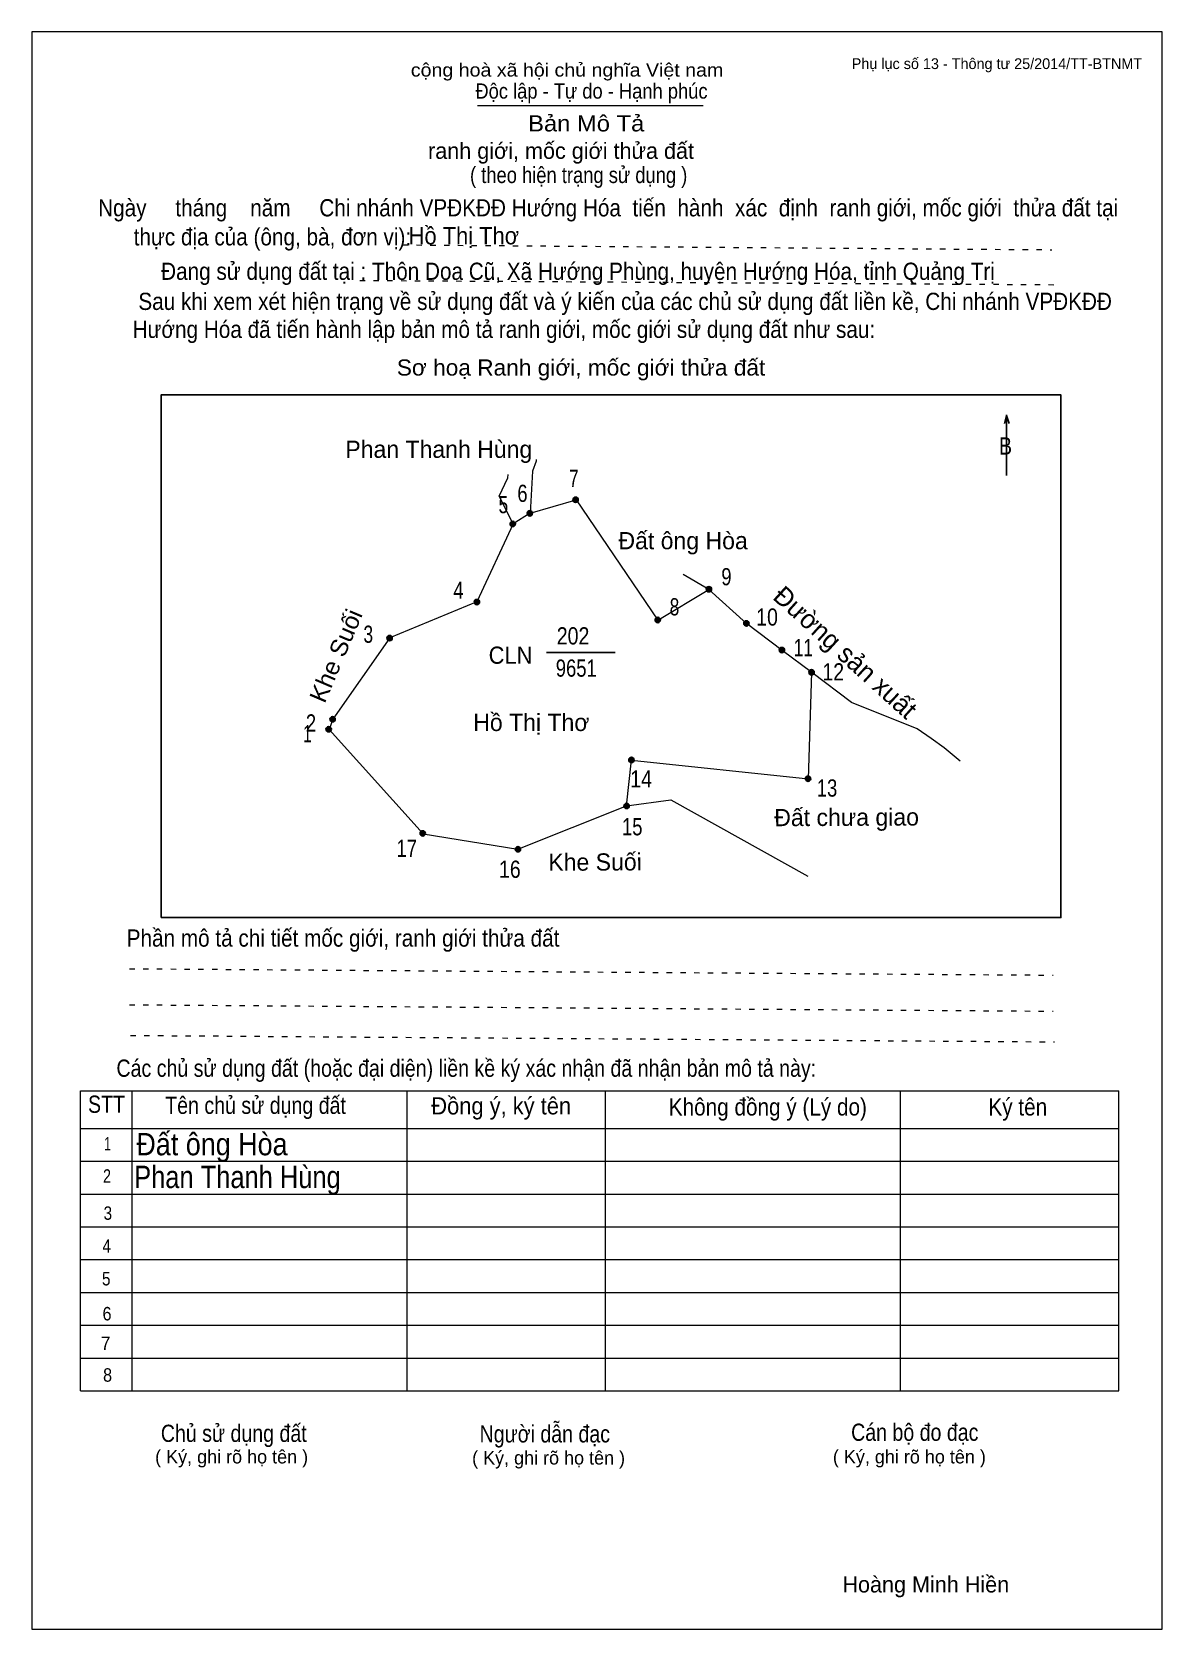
# Model space of a CAD drawing. Header units: centimetres. Extents: x 0 to 21, y 0 to 29.7.
import ezdxf
from ezdxf.enums import TextEntityAlignment as Align

# ---------------------------------------------------------------- set-up
doc = ezdxf.new("R2010")
doc.units = ezdxf.units.CM
doc.header["$LTSCALE"] = 0.13
doc.linetypes.add('DOTTED', pattern=[1.5, 0.3, -1.2])
for name, color, linetype, lineweight in [('1', 7, 'Continuous', 13), ('32', 7, 'Continuous', 25), ('33', 7, 'Continuous', 25), ('6', 7, 'Continuous', 13), ('62', 7, 'Continuous', 13)]:
    doc.layers.add(name, color=color, linetype=linetype, lineweight=lineweight)
for name, color, linetype in [('2', 7, 'Continuous'), ('34', 7, 'Continuous'), ('63', 7, 'Continuous')]:
    doc.layers.add(name, color=color, linetype=linetype)

msp = doc.modelspace()

# ---------------------------------------------------------------- hatches: boundary and pattern name
at = {"layer": '32'}
for points in [[(9.3021, 20.7482, 1), (9.2021, 20.7482, 1)], [(10.152, 21.0003, 1), (10.052, 21.0003, 1)], [(8.9843, 20.5501, 1), (8.8843, 20.5501, 1)], [(12.6291, 19.3368, 1), (12.5291, 19.3368, 1)], [(8.3179, 19.0976, 1), (8.2179, 19.0976, 1)], [(11.6784, 18.7647, 1), (11.5784, 18.7647, 1)], [(13.3267, 18.7008, 1), (13.2267, 18.7008, 1)], [(6.6965, 18.4276, 1), (6.5965, 18.4276, 1)], [(13.9855, 18.2049, 1), (13.8855, 18.2049, 1)], [(14.5365, 17.7928, 1), (14.4365, 17.7928, 1)], [(5.6373, 16.9188, 1), (5.5373, 16.9188, 1)], [(5.5635, 16.733, 1), (5.4635, 16.733, 1)], [(11.1901, 16.1621, 1), (11.0901, 16.1621, 1)], [(14.4726, 15.8127, 1), (14.3726, 15.8127, 1)], [(11.0998, 15.3069, 1), (10.9998, 15.3069, 1)], [(7.312, 14.7963, 1), (7.212, 14.7963, 1)], [(9.0805, 14.5003, 1), (8.9805, 14.5003, 1)]]:
    msp.add_hatch(color=256, dxfattribs=at).paths.add_polyline_path(points)

# ---------------------------------------------------------------- linework, layer by layer
at = {"layer": '1'}
msp.add_lwpolyline([(21, 0), (21, 29.7), (0, 29.7), (0, 0)], close=True, dxfattribs=at)
at = {"layer": '32'}
for centre in [(9.2521, 20.7482), (10.102, 21.0003), (8.9343, 20.5501), (12.5791, 19.3368), (8.2679, 19.0976), (11.6284, 18.7647), (13.2767, 18.7008), (6.6465, 18.4276), (13.9355, 18.2049), (14.4865, 17.7928), (5.5873, 16.9188), (5.5135, 16.733), (11.1401, 16.1621), (14.4226, 15.8127), (11.0498, 15.3069), (7.262, 14.7963), (9.0305, 14.5003)]:
    msp.add_circle(centre, 0.05, dxfattribs=at)
at = {"layer": '33'}
msp.add_line((9.56, 18.16), (10.84, 18.16), dxfattribs=at)
at = {"layer": '6'}
for p, q in [((9.26, 20.75), (8.94, 20.55)), ((12.58, 19.33), (12.1, 19.61))]:
    msp.add_line(p, q, dxfattribs=at)
for points in [[(9.37, 21.75), (9.37, 21.72), (9.3, 21.53), (9.26, 20.75)], [(8.94, 20.55), (8.68, 21.07), (8.84, 21.41), (8.85, 21.47)], [(9.26, 20.75), (10.11, 21), (11.63, 18.76), (12.58, 19.33)], [(8.94, 20.55), (8.27, 19.1), (6.65, 18.43), (5.59, 16.92), (5.52, 16.73), (7.27, 14.79), (9.03, 14.5), (11.05, 15.31)], [(14.49, 17.79), (13.94, 18.2), (13.28, 18.7), (12.58, 19.33)], [(11.05, 15.31), (11.14, 16.16), (14.43, 15.81), (14.49, 17.79)], [(17.25, 16.14), (16.95, 16.39), (16.71, 16.56), (16.45, 16.74), (15.23, 17.23), (14.49, 17.79)], [(11.05, 15.31), (11.87, 15.42), (14.42, 14)]]:
    msp.add_lwpolyline(points, dxfattribs=at)
at = {"layer": '62'}
for p, q in [((8.28, 28.33), (12.47, 28.33)), ((0.9, 10.01), (20.2, 10.01)), ((0.9, 4.43), (0.9, 10.01)), ((1.86, 4.43), (1.86, 10.01)), ((6.97, 4.43), (6.97, 9.99)), ((10.66, 4.43), (10.66, 9.99)), ((16.14, 4.43), (16.14, 10.01)), ((20.2, 4.43), (20.2, 10.01)), ((0.9, 9.31), (20.2, 9.31)), ((0.9, 8.7), (20.2, 8.7)), ((0.9, 8.09), (20.2, 8.09)), ((0.9, 7.48), (20.2, 7.48)), ((0.9, 6.87), (20.2, 6.87)), ((0.9, 6.26), (20.2, 6.26)), ((0.9, 5.65), (20.2, 5.65)), ((0.9, 5.04), (20.2, 5.04)), ((0.9, 4.43), (20.2, 4.43))]:
    msp.add_line(p, q, dxfattribs=at)
at = {"layer": '62', "linetype": 'DOTTED'}
for p, q in [((6.89, 25.74), (18.95, 25.65)), ((6.09, 25.08), (19.04, 25)), ((1.81, 12.28), (18.98, 12.16)), ((1.81, 11.61), (18.98, 11.49)), ((1.83, 11.04), (19, 10.92))]:
    msp.add_line(p, q, dxfattribs=at)
at = {"layer": '62', "lineweight": 25}
for p, q in [((18.11, 22.58), (18.11, 21.45)), ((18.11, 22.57), (18.07, 22.42)), ((18.11, 22.57), (18.16, 22.42))]:
    msp.add_line(p, q, dxfattribs=at)
msp.add_lwpolyline([(2.4, 13.23), (19.12, 13.23), (19.12, 22.95), (2.4, 22.95)], close=True, dxfattribs=at)

# ---------------------------------------------------------------- texts
at = {"layer": '2'}
msp.add_text('Đường sản xuất', height=0.35, rotation=317.816, dxfattribs=at).set_placement((14.9975, 18.0339), align=Align.CENTER)
at = {"layer": '32'}
for s, width, p in [('7', 0.75, (10.07, 21.24)), ('6', 0.8, (9.115, 20.96)), ('5', 0.75, (8.76, 20.75)), ('9', 0.8, (12.905, 19.41)), ('4', 0.8, (7.925, 19.16)), ('8', 0.75, (11.94, 18.85)), ('10', 0.85, (13.66, 18.66)), ('3', 0.75, (6.25, 18.34)), ('11', 0.75, (14.335, 18.09)), ('12', 0.85, (14.89, 17.64)), ('2', 0.8, (5.185, 16.69)), ('1', 0.65, (5.12, 16.49)), ('14', 0.85, (11.32, 15.65)), ('13', 0.8, (14.775, 15.48)), ('15', 0.8, (11.155, 14.76)), ('17', 0.8, (6.965, 14.36)), ('16', 0.85, (8.88, 13.97))]:
    msp.add_text(s, height=0.32, dxfattribs=dict(at, width=width)).set_placement(p, align=Align.CENTER)
at = {"layer": '33'}
for s, p in [('Phan Thanh Hùng', (7.56, 21.78)), ('Đất ông Hòa', (12.1, 20.08)), ('Hồ Thị Thơ', (9.28, 16.7))]:
    msp.add_text(s, height=0.32, dxfattribs=at).set_placement(p, align=Align.CENTER)
at = {"layer": '33', "width": 1.05}
msp.add_text('Khe Suối', height=0.3199, rotation=66.967, dxfattribs=at).set_placement((5.796, 18.0374), align=Align.CENTER)
at = {"layer": '33'}
for s, width, p in [('202', 0.85, (10.055, 18.31)), ('9651', 0.8, (10.115, 17.71))]:
    msp.add_text(s, height=0.32, dxfattribs=dict(at, width=width)).set_placement(p, align=Align.CENTER)
at = {"layer": '33', "width": 0.95}
msp.add_text('CLN', height=0.32, dxfattribs=at).set_placement((9.3, 17.95), align=Align.RIGHT)
at = {"layer": '33'}
for s, height, p in [('Đất chưa giao', 0.32, (15.1392, 14.9363)), ('Khe Suối', 0.3199, (10.4642, 14.104))]:
    msp.add_text(s, height=height, rotation=0.272, dxfattribs=at).set_placement(p, align=Align.CENTER)
at = {"layer": '34'}
for s, height, width, p in [('Hồ Thị Thơ', 0.32, 0.95, (7, 25.75)), ('Đất ông Hòa', 0.4159, 0.9, (1.94, 8.81)), ('Phan Thanh Hùng', 0.4159, 0.85, (1.9, 8.2))]:
    msp.add_text(s, height=height, dxfattribs=dict(at, width=width)).set_placement(p)
at = {"layer": '62'}
for s, height, width, p in [('cộng hoà xã hội chủ nghĩa Việt nam', 0.2474, 1.1, (7.04, 28.87)), ('Độc lập - Tự do - Hạnh phúc', 0.2828, 0.9, (8.24, 28.46)), ('Bản Mô Tả', 0.3, 1.1, (9.22, 27.85)), ('( theo hiện trạng sử dụng )', 0.3, 0.85, (8.14, 26.89)), ('Ngày     tháng    năm     Chi nhánh VPĐKĐĐ Hướng Hóa  tiến  hành  xác  định  ranh giới, mốc giới  thửa đất tại ', 0.32, 0.9, (1.23, 26.27)), ('thực địa của (ông, bà, đơn vị): ', 0.32, 0.9, (1.89, 25.73)), ('Đang sử dụng đất tại : Thôn Doa Cũ, Xã Hướng Phùng, huyện Hướng Hóa, tỉnh Quảng Trị', 0.32, 0.9, (2.4, 25.09)), (' Sau khi xem xét hiện trạng về sử dụng đất và ý kiến của các chủ sử dụng đất liền kề, Chi nhánh VPĐKĐĐ ', 0.32, 0.9, (1.87, 24.53)), ('Hướng Hóa đã tiến hành lập bản mô tả ranh giới, mốc giới sử dụng đất như sau:', 0.32, 0.9, (1.87, 24.01)), ('Sơ hoạ Ranh giới, mốc giới thửa đất', 0.3, 1.05, (6.78, 23.31)), ('B', 0.32, 0.85, (17.97, 21.84)), ('Phần mô tả chi tiết mốc giới, ranh giới thửa đất ', 0.32, 0.9, (1.76, 12.69)), ('Các chủ sử dụng đất (hoặc đại diện) liền kề ký xác nhận đã nhận bản mô tả này:', 0.32, 0.85, (1.57, 10.27))]:
    msp.add_text(s, height=height, dxfattribs=dict(at, width=width)).set_placement(p)
msp.add_text('ranh giới, mốc giới thửa đất', height=0.3, dxfattribs=at).set_placement((7.36, 27.34))
for s, height, width, p in [('STT', 0.32, 0.85, (1.385, 9.6)), ('Tên chủ sử dụng đất', 0.32, 0.85, (4.155, 9.58)), ('Đồng ý, ký tên', 0.32, 0.95, (8.72, 9.57)), ('Không đồng ý (Lý do)', 0.32, 0.9, (13.675, 9.55)), ('Ký tên', 0.32, 0.9, (18.32, 9.55)), ('1', 0.25, 0.7, (1.405, 8.9)), ('2', 0.25, 0.8, (1.395, 8.3)), ('3', 0.25, 0.85, (1.41, 7.61)), ('4', 0.25, 0.85, (1.39, 7)), ('5', 0.25, 0.85, (1.38, 6.39)), ('6', 0.25, 0.9, (1.395, 5.74)), ('7', 0.25, 0.95, (1.37, 5.19)), ('8', 0.25, 0.9, (1.405, 4.6)), ('Người dẫn đạc', 0.32, 0.85, (9.53, 3.47)), ('Chủ sử dụng đất', 0.32, 0.85, (3.75, 3.48)), ('Cán bộ đo đạc', 0.32, 0.85, (16.405, 3.5))]:
    msp.add_text(s, height=height, dxfattribs=dict(at, width=width)).set_placement(p, align=Align.CENTER)
for p in [(3.71, 3.08), (9.6, 3.06), (16.305, 3.08)]:
    msp.add_text('( Ký, ghi rõ họ tên )', height=0.25, dxfattribs=at).set_placement(p, align=Align.CENTER)
at = {"layer": '63'}
msp.add_text('Phụ lục số 13 - Thông tư 25/2014/TT-BTNMT', height=0.2, dxfattribs=at).set_placement((20.63, 29.01), align=Align.RIGHT)
msp.add_text('Hoàng Minh Hiền', height=0.3, dxfattribs=at).set_placement((16.61, 0.68), align=Align.CENTER)

doc.saveas('drawing.dxf')
